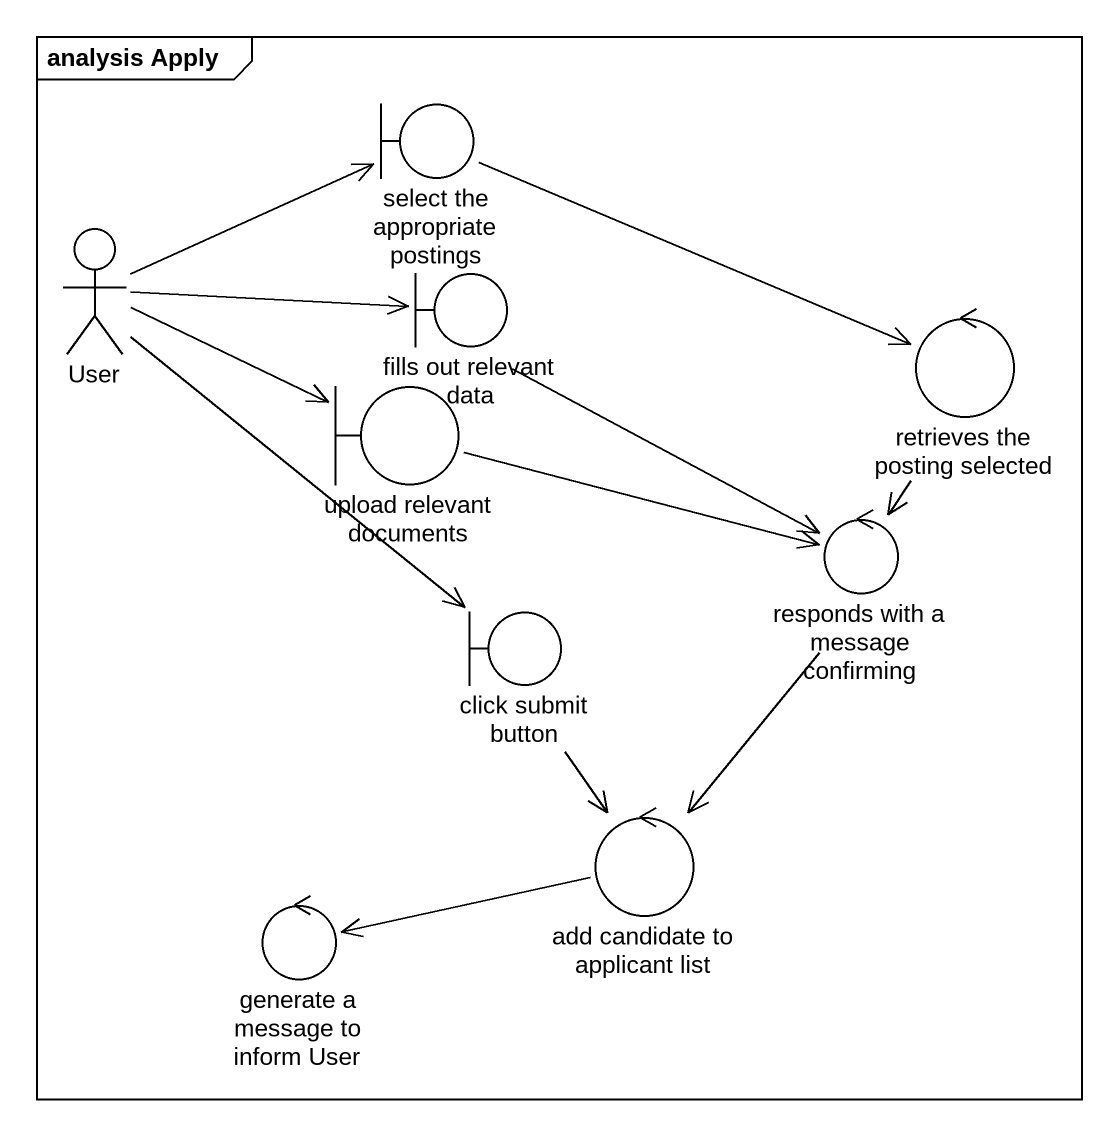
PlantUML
@startuml
mainframe analysis Apply
boundary "select the appropriate postings" as select_the_appropriate
actor User
boundary "fills out relevant data" as fills_out_relevant_data
boundary "upload relevant documents" as upload_relevant_documents
control "retrieves the posting selected" as retrieves_the_posting
boundary "click submit button" as click_submit_button
control "responds with a message confirming" as responds_with_a_message
control "add candidate to applicant list" as add_candidate_to_applicant
control "generate a message to inform User" as generate_a_message_to
select_the_appropriate -right-> retrieves_the_posting
User -right-> select_the_appropriate
User -right-> fills_out_relevant_data
User -right-> upload_relevant_documents
User --> click_submit_button
fills_out_relevant_data --> responds_with_a_message
upload_relevant_documents -right-> responds_with_a_message
retrieves_the_posting --> responds_with_a_message
click_submit_button --> add_candidate_to_applicant
responds_with_a_message --> add_candidate_to_applicant
add_candidate_to_applicant -left-> generate_a_message_to
@enduml
